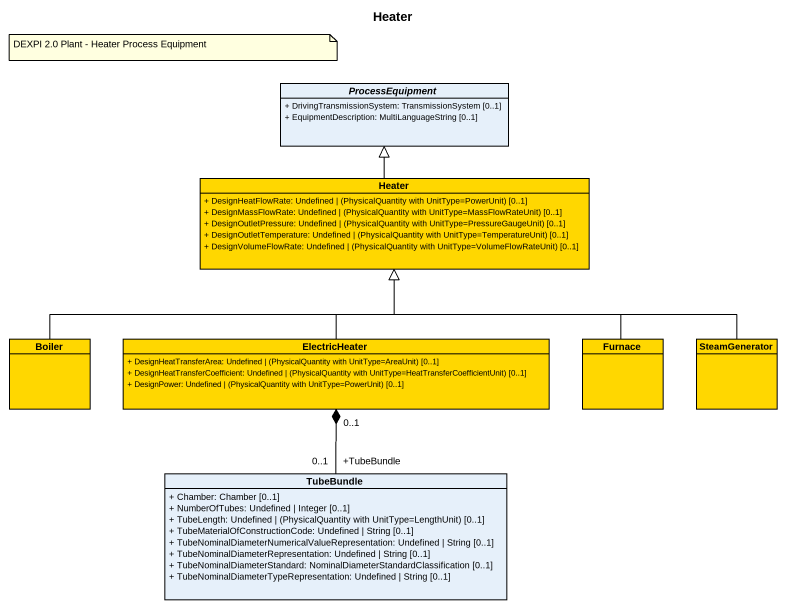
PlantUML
@startuml
title Heater
hide circle
hide empty members
skinparam classAttributeIconSize 0
abstract class ProcessEquipment {
  + DrivingTransmissionSystem: TransmissionSystem [0..1]
  + EquipmentDescription: MultiLanguageString [0..1]
}
class Heater #FFD700 {
  {field} + DesignHeatFlowRate: Undefined | (PhysicalQuantity with UnitType=PowerUnit) [0..1]
  {field} + DesignMassFlowRate: Undefined | (PhysicalQuantity with UnitType=MassFlowRateUnit) [0..1]
  {field} + DesignOutletPressure: Undefined | (PhysicalQuantity with UnitType=PressureGaugeUnit) [0..1]
  {field} + DesignOutletTemperature: Undefined | (PhysicalQuantity with UnitType=TemperatureUnit) [0..1]
  {field} + DesignVolumeFlowRate: Undefined | (PhysicalQuantity with UnitType=VolumeFlowRateUnit) [0..1]
}
class Boiler #FFD700
class ElectricHeater #FFD700 {
  {field} + DesignHeatTransferArea: Undefined | (PhysicalQuantity with UnitType=AreaUnit) [0..1]
  {field} + DesignHeatTransferCoefficient: Undefined | (PhysicalQuantity with UnitType=HeatTransferCoefficientUnit) [0..1]
  {field} + DesignPower: Undefined | (PhysicalQuantity with UnitType=PowerUnit) [0..1]
}
class Furnace #FFD700
class SteamGenerator #FFD700
class TubeBundle {
  + Chamber: Chamber [0..1]
  + NumberOfTubes: Undefined | Integer [0..1]
  {field} + TubeLength: Undefined | (PhysicalQuantity with UnitType=LengthUnit) [0..1]
  + TubeMaterialOfConstructionCode: Undefined | String [0..1]
  + TubeNominalDiameterNumericalValueRepresentation: Undefined | String [0..1]
  + TubeNominalDiameterRepresentation: Undefined | String [0..1]
  + TubeNominalDiameterStandard: NominalDiameterStandardClassification [0..1]
  + TubeNominalDiameterTypeRepresentation: Undefined | String [0..1]
}
Heater -up-|> ProcessEquipment
Boiler -right-|> Heater
ElectricHeater -up-|> Heater
ElectricHeater "0..1" *-- "+TubeBundle\n0..1" TubeBundle
Furnace -up-|> Heater
SteamGenerator -left-|> Heater
note as N1
  DEXPI 2.0 Plant - Heater Process Equipment
end note
@enduml
